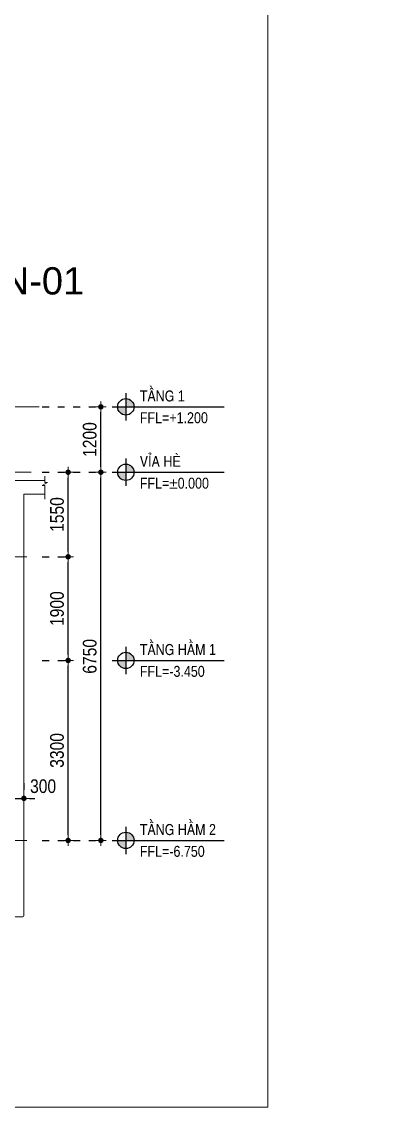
# Model space of a CAD drawing. Header units: millimetres. Extents: x -3021235 to -2791292, y 574414 to 656108.
# Drawn here: x -2891349 to -2884535, y 583608 to 603510 of the extents above; entities that cross this region are included whole.
import ezdxf
from ezdxf.xclip import XClip

# ---------------------------------------------------------------- set-up
doc = ezdxf.new("R2010")
doc.units = ezdxf.units.MM
doc.header["$LTSCALE"] = 100
doc.header["$MEASUREMENT"] = 0
for name, pattern in [('CENTER2', [1.125, 0.75, -0.125, 0.125, -0.125]), ('Grid level_tw b$0$Center101', [13, 10, -1, 1, -1]), ('HIDDEN5', [2.8375, 1.25, -1.5875])]:
    doc.linetypes.add(name, pattern=pattern)
doc.layers.get('0').update_dxf_attribs({"lineweight": 9})
doc.layers.get('Defpoints').update_dxf_attribs({"color": 254, "lineweight": 0})
for name, color, linetype, lineweight in [("'S_General_Dim_1", 1, 'Continuous', 18), ('CENTER', 8, 'CENTER2', 5), ('S_Concrete_Cont_2 Normal', 2, 'Continuous', 13)]:
    doc.layers.add(name, color=color, linetype=linetype, lineweight=lineweight)
for name, color, linetype in [('A14-Chi Tiet Be Nuoc SH+PCCC$0$Level', 94, 'Continuous'), ('Dim 100', 14, 'Continuous'), ('Grid level_tw b$0$Basement Grid Line', 250, 'Grid level_tw b$0$Center101'), ('Ky hieu Truc', 1, 'Continuous'), ('Podium Level', 94, 'Continuous')]:
    doc.layers.add(name, color=color, linetype=linetype)
doc.styles.add('ARIAL', font='ARIALN.TTF')
doc.styles.add('CHU GHI CHU', font='arial.ttf', dxfattribs={"height": 200})
doc.styles.add('VNI-HelveC', font='VHELVCN_0.TTF')
doc.dimstyles.new('RHE_100', dxfattribs={"dimscale": 100, "dimtxt": 2.5, "dimasz": 1, "dimexe": 0, "dimexo": 0, "dimgap": 0.75, "dimtad": 1, "dimdec": 0, "dimrnd": 10, "dimzin": 9, "dimdsep": 46, "dimtxsty": 'ARIAL', "dimblk1": 'DIMDOT', "dimblk2": 'DIMDOT', "dimsah": 1, "dimcen": 2, "dimdle": 3, "dimclre": 8, "dimclrt": 2, "dimadec": 0, "dimazin": 0, "dimtfac": 1, "dimtdec": 0, "dimtix": 1, "dimtmove": 2, "dimatfit": 3, "dimldrblk": 'DIMPIJL', "dimfxl": 1, "dimtvp": 1.8, "dimtolj": 1, "dimtzin": 0, "dimarcsym": 0})

# ---------------------------------------------------------------- blocks, each defined once
blk = doc.blocks.new('DIMDOT')
for p, q in [((1, 0), (-1, 0)), ((0, -1), (0, 1))]:
    blk.add_line(p, q)
at = {"const_width": 0.5}
blk.add_lwpolyline([(-0.25, 0, 1), (0.25, 0, 1)], format="xyb", close=True, dxfattribs=at)
blk = doc.blocks.new('*D180')
at = {"layer": "'S_General_Dim_1", "color": 8, "linetype": 'HIDDEN5', "lineweight": -2, "transparency": 16777216}
for p, q in [((-2891609, 589550), (-2891609, 589271)), ((-2891309, 589550), (-2891309, 589271))]:
    blk.add_line(p, q, dxfattribs=at)
at = {"layer": "'S_General_Dim_1", "color": 0, "lineweight": -2, "transparency": 16777216}
for p, q in [((-2891709, 589271), (-2891809, 589271)), ((-2891609, 589271), (-2891309, 589271)), ((-2891209, 589271), (-2891109, 589271))]:
    blk.add_line(p, q, dxfattribs=at)
at = {"layer": 'Defpoints', "color": 0, "transparency": 16777216}
for p in [(-2891609, 589550), (-2891309, 589550), (-2891309, 589271)]:
    blk.add_point(p, dxfattribs=at)
at = {"layer": "'S_General_Dim_1", "color": 0, "lineweight": -2, "transparency": 16777216, "xscale": 100, "yscale": 100, "zscale": 100}
blk.add_blockref('DIMDOT', (-2891609, 589271), dxfattribs=at)
at = {"layer": "'S_General_Dim_1", "color": 0, "lineweight": -2, "transparency": 16777216, "xscale": 100, "yscale": 100, "zscale": 100, "rotation": 180}
blk.add_blockref('DIMDOT', (-2891309, 589271), dxfattribs=at)
at = {"layer": "'S_General_Dim_1", "color": 2, "transparency": 16777216, "insert": (-2890957, 589493), "char_height": 250, "attachment_point": 5, "style": 'ARIAL'}
blk.add_mtext('\\A1;300', dxfattribs=at)
blk = doc.blocks.new('DIMPIJL')
at = {"linetype": 'ByBlock'}
blk.add_solid([(-2.5, 0.42), (-2.5, -0.42), (0, 0)], dxfattribs=at)
blk = doc.blocks.new('Grid level_tw b')
at = {"layer": 'Grid level_tw b$0$Basement Grid Line'}
blk.add_line((-48487.3, -6750), (127204.6, -6750), dxfattribs=at)
blk = doc.blocks.new('BeXLNTSec1')
at = {"layer": 'Dim 100'}
ref = blk.add_blockref('Grid level_tw b', (-5633.1, 6750), dxfattribs=dict(at, xscale=-1))
XClip(ref).set_block_clipping_path([(-49800.0970883614, -7788.799327363), (7299.0263748936, 1728.3155703177)])
blk = doc.blocks.new('A$C0075390C')
h = blk.add_hatch(color=1)
h.paths.add_polyline_path([(-150, 150), (-150, 0), (0, 0, 0.414214)])
h.paths.add_polyline_path([(-150, 0), (-300, 0, 0.414214), (-150, -150)])
at = {"color": 1}
for p, q in [((-150, 250), (-150, -250)), ((-400, 0), (1650, 0))]:
    blk.add_line(p, q, dxfattribs=at)
blk.add_circle((-150, 0), 150, dxfattribs=at)
at = {"color": 0, "linetype": 'ByBlock', "lineweight": -2, "style": 'VNI-HelveC'}
for tag, p in [('FLOOR', (106, 100)), ('ELEVATION', (106, -300))]:
    blk.add_attdef(tag, p, '', height=200, dxfattribs=at)
blk = doc.blocks.new('*D1108')
at = {"layer": "'S_General_Dim_1", "color": 8, "linetype": 'HIDDEN5', "lineweight": -2, "transparency": 16777216}
for p, q in [((-2890972, 591800), (-2890498, 591800)), ((-2890972, 588500), (-2890498, 588500))]:
    blk.add_line(p, q, dxfattribs=at)
at = {"layer": "'S_General_Dim_1", "color": 0, "lineweight": -2, "transparency": 16777216}
blk.add_line((-2890498, 588600), (-2890498, 591700), dxfattribs=at)
at = {"layer": 'Defpoints', "color": 0, "transparency": 16777216}
for p in [(-2890972, 591800), (-2890498, 591800), (-2890972, 588500)]:
    blk.add_point(p, dxfattribs=at)
at = {"layer": "'S_General_Dim_1", "color": 0, "lineweight": -2, "transparency": 16777216, "xscale": 100, "yscale": 100, "zscale": 100}
for p, rotation in [((-2890498, 591800), 90), ((-2890498, 588500), 270)]:
    blk.add_blockref('DIMDOT', p, dxfattribs=dict(at, rotation=rotation))
at = {"layer": "'S_General_Dim_1", "color": 2, "transparency": 16777216, "insert": (-2890701, 590150), "char_height": 250, "attachment_point": 5, "rotation": 90, "style": 'ARIAL'}
blk.add_mtext('\\A1;3300', dxfattribs=at)
blk = doc.blocks.new('*D1109')
at = {"layer": "'S_General_Dim_1", "color": 8, "linetype": 'HIDDEN5', "lineweight": -2, "transparency": 16777216}
for p, q in [((-2890972, 595250), (-2890498, 595250)), ((-2890972, 593700), (-2890498, 593700))]:
    blk.add_line(p, q, dxfattribs=at)
at = {"layer": "'S_General_Dim_1", "color": 0, "lineweight": -2, "transparency": 16777216}
blk.add_line((-2890498, 593800), (-2890498, 595150), dxfattribs=at)
at = {"layer": 'Defpoints', "color": 0, "transparency": 16777216}
for p in [(-2890972, 595250), (-2890498, 595250), (-2890972, 593700)]:
    blk.add_point(p, dxfattribs=at)
at = {"layer": "'S_General_Dim_1", "color": 0, "lineweight": -2, "transparency": 16777216, "xscale": 100, "yscale": 100, "zscale": 100}
for p, rotation in [((-2890498, 595250), 90), ((-2890498, 593700), 270)]:
    blk.add_blockref('DIMDOT', p, dxfattribs=dict(at, rotation=rotation))
at = {"layer": "'S_General_Dim_1", "color": 2, "transparency": 16777216, "insert": (-2890701, 594475), "char_height": 250, "attachment_point": 5, "rotation": 90, "style": 'ARIAL'}
blk.add_mtext('\\A1;1550', dxfattribs=at)
blk = doc.blocks.new('*D1110')
at = {"layer": "'S_General_Dim_1", "color": 8, "linetype": 'HIDDEN5', "lineweight": -2, "transparency": 16777216}
for p, q in [((-2890972, 596450), (-2889898, 596450)), ((-2890972, 595250), (-2889898, 595250))]:
    blk.add_line(p, q, dxfattribs=at)
at = {"layer": "'S_General_Dim_1", "color": 0, "lineweight": -2, "transparency": 16777216}
blk.add_line((-2889898, 595350), (-2889898, 596350), dxfattribs=at)
at = {"layer": 'Defpoints', "color": 0, "transparency": 16777216}
for p in [(-2890972, 596450), (-2889898, 596450), (-2890972, 595250)]:
    blk.add_point(p, dxfattribs=at)
at = {"layer": "'S_General_Dim_1", "color": 0, "lineweight": -2, "transparency": 16777216, "xscale": 100, "yscale": 100, "zscale": 100}
for p, rotation in [((-2889898, 596450), 90), ((-2889898, 595250), 270)]:
    blk.add_blockref('DIMDOT', p, dxfattribs=dict(at, rotation=rotation))
at = {"layer": "'S_General_Dim_1", "color": 2, "transparency": 16777216, "insert": (-2890101, 595850), "char_height": 250, "attachment_point": 5, "rotation": 90, "style": 'ARIAL'}
blk.add_mtext('\\A1;1200', dxfattribs=at)
blk = doc.blocks.new('*D1111')
at = {"layer": "'S_General_Dim_1", "color": 8, "linetype": 'HIDDEN5', "lineweight": -2, "transparency": 16777216}
for p, q in [((-2890972, 595250), (-2889898, 595250)), ((-2890972, 588500), (-2889898, 588500))]:
    blk.add_line(p, q, dxfattribs=at)
at = {"layer": "'S_General_Dim_1", "color": 0, "lineweight": -2, "transparency": 16777216}
blk.add_line((-2889898, 588600), (-2889898, 595150), dxfattribs=at)
at = {"layer": 'Defpoints', "color": 0, "transparency": 16777216}
for p in [(-2890972, 595250), (-2889898, 595250), (-2890972, 588500)]:
    blk.add_point(p, dxfattribs=at)
at = {"layer": "'S_General_Dim_1", "color": 0, "lineweight": -2, "transparency": 16777216, "xscale": 100, "yscale": 100, "zscale": 100}
for p, rotation in [((-2889898, 595250), 90), ((-2889898, 588500), 270)]:
    blk.add_blockref('DIMDOT', p, dxfattribs=dict(at, rotation=rotation))
at = {"layer": "'S_General_Dim_1", "color": 2, "transparency": 16777216, "insert": (-2890101, 591875), "char_height": 250, "attachment_point": 5, "rotation": 90, "style": 'ARIAL'}
blk.add_mtext('\\A1;6750', dxfattribs=at)
blk = doc.blocks.new('*D1112')
at = {"layer": "'S_General_Dim_1", "color": 8, "linetype": 'HIDDEN5', "lineweight": -2, "transparency": 16777216}
for p, q in [((-2890972, 593700), (-2890498, 593700)), ((-2890972, 591800), (-2890498, 591800))]:
    blk.add_line(p, q, dxfattribs=at)
at = {"layer": "'S_General_Dim_1", "color": 0, "lineweight": -2, "transparency": 16777216}
blk.add_line((-2890498, 591900), (-2890498, 593600), dxfattribs=at)
at = {"layer": 'Defpoints', "color": 0, "transparency": 16777216}
for p in [(-2890972, 593700), (-2890498, 593700), (-2890972, 591800)]:
    blk.add_point(p, dxfattribs=at)
at = {"layer": "'S_General_Dim_1", "color": 0, "lineweight": -2, "transparency": 16777216, "xscale": 100, "yscale": 100, "zscale": 100}
for p, rotation in [((-2890498, 593700), 90), ((-2890498, 591800), 270)]:
    blk.add_blockref('DIMDOT', p, dxfattribs=dict(at, rotation=rotation))
at = {"layer": "'S_General_Dim_1", "color": 2, "transparency": 16777216, "insert": (-2890701, 592750), "char_height": 250, "attachment_point": 5, "rotation": 90, "style": 'ARIAL'}
blk.add_mtext('\\A1;1900', dxfattribs=at)

msp = doc.modelspace()

# ---------------------------------------------------------------- linework, layer by layer
at = {"layer": "'S_General_Dim_1"}
msp.add_lwpolyline([(-2890925.3, 594756.1), (-2890925.3, 595009.8), (-2890975.3, 595009.8), (-2890875.3, 595059.8), (-2890925.3, 595059.8), (-2890925.3, 595179.8)], dxfattribs=at)
at = {"layer": 'CENTER', "ltscale": 10}
for p, q in [((-2891029.2, 596449.8), (-2904546.2, 596449.8)), ((-2891173.8, 595249.8), (-2904546.2, 595249.8)), ((-2891254.1, 593699.8), (-2904546.2, 593699.8)), ((-2891254.1, 588499.8), (-2904546.2, 588499.8))]:
    msp.add_line(p, q, dxfattribs=at)
at = {"layer": 'Defpoints'}
msp.add_lwpolyline([(-2954034.9, 583607.5), (-2886834.9, 583607.5), (-2886834.9, 639807.5), (-2954034.9, 639807.5)], close=True, dxfattribs=at)
at = {"layer": 'S_Concrete_Cont_2 Normal'}
for p, q in [((-2890925.3, 595099.8), (-2895817.9, 595099.8)), ((-2891309.4, 587119.8), (-2891309.4, 594849.8)), ((-2891309.4, 594849.8), (-2890925.3, 594849.8)), ((-2904285.2, 587099.8), (-2891329.4, 587099.8))]:
    msp.add_line(p, q, dxfattribs=at)
msp.add_arc((-2891329.4, 587119.8), 20, 270, 0, dxfattribs=at)

# ---------------------------------------------------------------- block references
at = {"layer": 'Ky hieu Truc'}
msp.add_blockref('BeXLNTSec1', (-2835459, 602192.7), dxfattribs=at)
at = {"layer": 'Podium Level'}
for p, values in [((-2889289.6, 596449.8), {'ELEVATION': 'FFL=+1.200', 'FLOOR': 'TAÀNG 1'}), ((-2889289.6, 595249.8), {'ELEVATION': 'FFL=%%P0.000', 'FLOOR': 'VÆA HEØ'}), ((-2889289.6, 591799.8), {'ELEVATION': 'FFL=-3.450', 'FLOOR': 'TAÀNG HAÀM 1'}), ((-2889289.6, 588499.8), {'ELEVATION': 'FFL=-6.750', 'FLOOR': 'TAÀNG HAÀM 2'})]:
    msp.add_blockref('A$C0075390C', p, dxfattribs=at).add_auto_attribs(values)

# ---------------------------------------------------------------- texts
at = {"layer": 'A14-Chi Tiet Be Nuoc SH+PCCC$0$Level', "style": 'CHU GHI CHU'}
msp.add_text('CHI TIẾT D3 D4  Xem CHGII- NS-DD-C-G-BN-01', height=500, dxfattribs=at).set_placement((-2905607.8, 598509.4))

# ---------------------------------------------------------------- dimensions: what is measured, and where the dimension line sits
at = {"layer": "'S_General_Dim_1"}
for base, p1, p2, picture, middle in [((-2889898.3, 596449.8), (-2890971.6, 595249.8), (-2890971.6, 596449.8), '*D1110', (-2890101, 595849.8)), ((-2890498.3, 595249.8), (-2890971.6, 593699.8), (-2890971.6, 595249.8), '*D1109', (-2890701, 594474.8)), ((-2889898.3, 595249.8), (-2890971.6, 588499.8), (-2890971.6, 595249.8), '*D1111', (-2890101, 591874.8)), ((-2890498.3, 593699.8), (-2890971.6, 591799.8), (-2890971.6, 593699.8), '*D1112', (-2890701, 592749.8)), ((-2890498.3, 591799.8), (-2890971.6, 588499.8), (-2890971.6, 591799.8), '*D1108', (-2890701, 590149.8))]:
    dim = msp.add_linear_dim(base=base, p1=p1, p2=p2, angle=90, dimstyle='RHE_100', dxfattribs=at)
    dim.commit()
    dim.dimension.update_dxf_attribs({"geometry": picture, "text_midpoint": middle})
dim = msp.add_linear_dim(base=(-2891309.4, 589271.4), p1=(-2891609.4, 589549.5), p2=(-2891309.4, 589549.5), dimstyle='RHE_100', dxfattribs=at)
dim.commit()
dim.dimension.update_dxf_attribs({"geometry": '*D180', "text_midpoint": (-2890957.4, 589492.7), "dimtype": 160})

doc.saveas('drawing.dxf')
